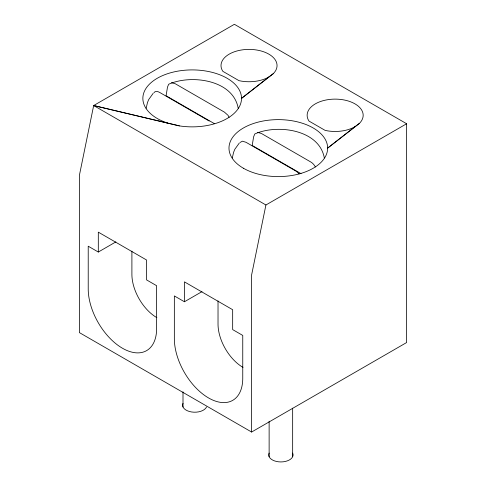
<?xml version="1.0" encoding="UTF-8"?>
<svg xmlns="http://www.w3.org/2000/svg" width="486" height="486" viewBox="0 0 486 486"><rect width="100%" height="100%" fill="white"/><g stroke="black" fill="none" stroke-linecap="round" stroke-linejoin="round"><path stroke-width="0.73" d="M167.524 123.049A49.329 28.48 0 0 1 163.891 75.057A49.329 28.48 0 0 1 240.764 93.44A49.329 28.48 0 0 1 179.419 125.898L93.67 105.541L79.364 175.458L79.364 332.588L251.614 432.036L406.636 342.533L406.636 123.748L234.386 24.3L93.67 105.541L265.921 204.989L406.636 123.748M265.921 204.989L251.614 274.906L251.614 432.036M146.177 108.244L147.434 102.704L148.661 99.612L153.163 93.336M232.296 157.968L233.559 152.428L234.787 149.336L239.288 143.06M268.837 77.007L241.518 98.385L273.29 73.659A28.012 16.172 0 0 0 252.684 49.536A28.012 16.172 0 0 0 221.968 69.759L222.861 71.345L239.021 80.676L241.779 81.192A28.012 16.172 0 0 0 268.837 77.007L273.29 73.659M354.962 126.731L327.637 148.109L359.415 123.383A28.012 16.172 0 0 0 338.809 99.259A28.012 16.172 0 0 0 308.094 119.477L308.987 121.069L325.146 130.4L327.904 130.916A28.012 16.172 0 0 0 354.962 126.731L359.415 123.383M98.312 252.034L98.312 232.144L146.541 259.992L146.541 279.881L156.632 285.707L156.632 328.469A48.375 27.927 60 0 1 122.423 348.219A48.375 27.927 60 0 1 88.221 288.97L88.221 246.208L98.312 252.034L115.862 241.9M184.437 301.757L184.437 281.868L232.666 309.716L232.666 329.605L242.757 335.431L242.757 378.193A48.375 27.927 60 0 1 208.549 397.943A48.375 27.927 60 0 1 174.346 338.693L174.346 295.931L184.437 301.757L201.988 291.624M324.326 157.968C319.199 129.246 276.783 123.991 254.779 133.978L253.601 136.87L252.204 145.472L301.053 173.672M238.201 108.244C233.067 79.516 190.676 74.273 168.66 84.254L167.482 87.146L166.084 95.748L214.277 123.572M240.054 142.483L242.417 141.183L246.031 142.301L295.263 170.726A9.908 5.2 55.8 0 1 299.066 173.897M93.67 105.541L179.419 125.898M171.467 82.699L175.239 83.732L224.465 112.151L228.08 115.382L229.094 117.333M257.562 132.411L261.359 133.45L310.59 161.874A9.908 6.197 64.5 0 1 315.408 166.959M209.138 121.002L159.906 92.577A9.908 5.2 55.8 0 0 153.928 92.759M292.657 408.185L292.657 456.731M269.129 421.228L269.129 456.731M218.026 300.877L218.026 324.132A35.32 20.394 60 0 0 243 367.392M183.003 391.831L183.003 407.007M131.9 251.153L131.9 274.408A35.32 20.394 60 0 0 156.875 317.668M206.538 407.007A12.18 7.035 0 0 1 191.618 411.976A12.18 7.035 0 0 1 183.003 403.362M292.657 453.086A12.18 7.035 0 0 1 280.896 461.937A12.18 7.035 0 0 1 269.129 453.086M243.431 168.247A49.329 28.48 0 0 0 325.96 155.484A49.329 28.48 0 0 0 265.544 120.601A49.329 28.48 0 0 0 243.431 168.247"/></g></svg>
